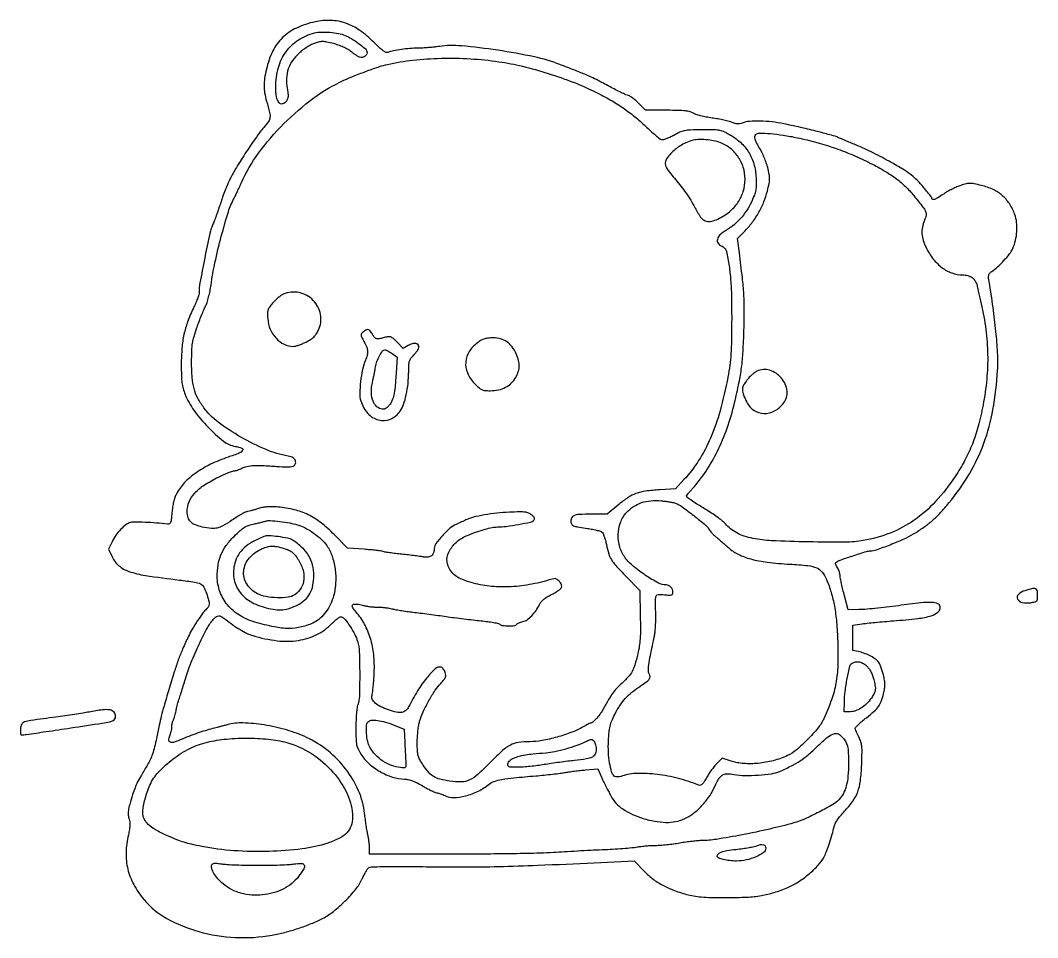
# Model space of a CAD drawing. Extents: x 0 to 597, y 15 to 553.
import ezdxf

# ---------------------------------------------------------------- set-up
doc = ezdxf.new("R2010")
doc.units = 0

msp = doc.modelspace()

# ---------------------------------------------------------------- linework, layer by layer
for points in [[(173.058796, 552.48178, 0.052734), (162.101408, 548.796386, 0.085331), (154.006082, 543.2572, 0.08662), (148.304503, 535.398846, 0.055888), (144.510518, 524.781481, 0.019172), (143.432983, 519.273692, 0.03949), (143.100139, 514.897977, 0.042637), (143.467668, 510.743754, 0.026429), (144.567316, 505.967928, -0.008329), (146.388098, 499.191565, -0.08682), (146.596425, 496.328357, -0.128152), (145.7358, 494.01024, -0.02576), (143.007219, 490.508341, 0.025187), (138.602923, 484.869158, 0.008097), (132.637361, 476.083522, 0.008271), (126.888267, 466.989834, 0.020913), (123.100483, 460.144533, 0.015638), (121.826649, 457.383863, 0.006897), (120.308412, 453.661207, 0.006818), (118.805963, 449.667343, 0.009105), (117.558129, 446, -0.005111), (116.375839, 442.432101, -0.004525), (115.073129, 438.74062, -0.004547), (113.839486, 435.437095, -0.013813), (112.918868, 433.223387, 0.052655), (111.306032, 428.299247, 0.003532), (108.296033, 413.767766, 0.003861), (105.519856, 399.290508, 0.045466), (105, 393.585361, -0.076418), (104.811028, 392.35614, -0.011731), (104.010714, 390.008432, -0.012873), (102.921633, 387.263747, -0.010854), (101.632218, 384.416195, 0.024339), (98.258025, 376.39596, 0.03445), (96.113046, 368.955912, 0.032869), (94.946759, 361.030215, 0.019594), (94.55381, 351.5, 0.006729), (94.630127, 344.8242, 0.025393), (94.946117, 340.655916, 0.036262), (95.61208, 337.352457, 0.027655), (96.796485, 333.857206, 0.061908), (101.969626, 324.514192, 0.034695), (110.333098, 314.558339, 0.033456), (119.37653, 306.369346, 0.12827), (126.272163, 303.340911, -0.04786), (130.064335, 302.355141, -0.484558), (130.505894, 301.015494, -0.15353), (128.468399, 299.360845, -0.013253), (122.100991, 297.030124, 0.031075), (111.762554, 292.822473, 0.042072), (103.077939, 287.701965, 0.047679), (96.314517, 281.863621, 0.070188), (91.740224, 275.5, 0.04031), (90.848225, 273.404978, 0.020976), (90.062763, 270.673472, 0.019749), (89.447305, 267.61476, 0.019422), (89.070999, 264.5, -0.007018), (88.681366, 260.42935, -0.063456), (88.263858, 258.69478, -0.18396), (87.584371, 257.930598, -0.149785), (86.5, 257.730151, 0.009668), (80.055669, 258.345749, 0.008348), (73.268886, 258.748037, 0.006076), (67.190264, 258.932627, 0.066124), (64.76094, 258.654848, 0.100998), (62.102662, 257.37986, 0.039806), (59.058623, 254.666085, 0.037646), (56.162779, 251.14213, 0.040465), (53.90546, 247.304707), (51.821587, 243), (54.031942, 238.434016, 0.101658), (57.968988, 233.292112, 0.096288), (63.686143, 229.997918, 0.045508), (73.476306, 227.604243, 0.006866), (93.5, 224.882275, -0.007023), (102.358282, 223.675266, -0.076314), (105.789966, 222.606945, -0.15068), (107.751092, 220.768052, -0.050625), (109.359303, 217.140346, -0.011717), (110.59076, 213.0537, -0.06656), (110.898801, 210.808108, -0.126443), (110.508146, 209.266292, -0.094875), (109.390693, 207.909283, 0.063703), (107.467138, 205.84796, 0.009023), (104.159261, 201.070081, 0.011036), (100.930106, 195.98127, 0.025606), (98.794372, 191.998031, 0.007726), (95.331124, 184.35641, 0.01446), (92.806361, 178.056272, 0.012279), (90.400339, 170.978284, 0.004086), (87.216941, 160.5, 0.001843), (84.420271, 150.886268, 0.007709), (82.848301, 145.070541, 0.009104), (81.58352, 139.677622, 0.003322), (79.983086, 132, -0.011391), (78.845239, 126.950752, -0.019613), (77.639214, 122.81357, -0.023336), (76.310123, 119.382114, -0.033622), (74.797134, 116.5, 0.004797), (71.153168, 110.435241, 0.016472), (68.956892, 106.400652, 0.022462), (67.407929, 102.938109, 0.016903), (66.009043, 99.007641, 0.008582), (64.291153, 93.271048, 0.033199), (63.526528, 89.637809, 0.05388), (63.437139, 86.962121, 0.072391), (63.96289, 84.597607, -0.060513), (64.373265, 82.938231, -0.042823), (64.442352, 81.018356, -0.031682), (64.168367, 78.603356, -0.012894), (63.504189, 75.36183, 0.050372), (62.162231, 64.871148, 0.06622), (63.17929, 55.282901, 0.065622), (66.680741, 46.228049, 0.048335), (72.729491, 37.322425, 0.093333), (86.035391, 26.308305, 0.058747), (104.770401, 18.65197, 0.054952), (126.264313, 15.165657, 0.056576), (147.785081, 16.502222, 0.019766), (155.307815, 18.141734, 0.016278), (163.18796, 20.464689, 0.016439), (170.797445, 23.260453, 0.021859), (177.5, 26.323703, 0.050897), (183.832279, 30.419207, 0.027059), (190.797827, 36.651643, 0.026996), (196.923092, 43.457626, 0.062454), (200.534525, 49.294445, -0.011965), (201.603291, 51.488654, -0.013756), (202.729779, 53.527837, -0.012907), (203.771666, 55.196995, -0.073692), (204.467441, 55.972979, -0.164119), (206.007909, 56.565842, -0.005232), (212.787066, 56.780028, -0.006989), (222.561007, 56.849838, -0.001845), (238.189621, 56.685326, 0.003979), (260.508722, 56.545644, 0.005438), (280.611638, 56.798437, 0.004356), (303.799035, 57.544441, 0.001559), (336.847713, 58.999249), (360.195425, 60.099967), (366.347713, 53.879987, 0.033264), (371.382561, 49.425048, 0.039691), (376.687775, 45.960445, 0.035367), (382.963415, 43.093872, 0.019336), (391, 40.43862, 0.027843), (395.101692, 39.500865, 0.02236), (399.594632, 38.939142, 0.015236), (405.513968, 38.6477, 0.004624), (414.5, 38.562521, 0.011829), (426.289498, 38.838741, 0.029283), (434.880691, 39.749617, 0.034893), (442.369891, 41.534278, 0.024742), (450.477471, 44.522893, 0.043777), (456.617521, 47.799008, 0.030749), (462.908112, 52.473979, 0.031243), (468.317146, 57.646591, 0.065085), (471.677714, 62.401124, 0.031177), (473.122943, 65.611811, 0.010027), (474.868543, 70.537542, 0.010352), (476.474396, 75.73215, 0.019429), (477.519999, 80, -0.0658), (478.1615, 81.855778, -0.030617), (479.441614, 84.063588, -0.026102), (481.271766, 86.527592, -0.016968), (483.624059, 89.182837, 0.03344), (488.580595, 95.163278, 0.06775), (491.451451, 100.546825, 0.058922), (493.00478, 106.980542, 0.020142), (493.762736, 116.565263, 0.005107), (493.963622, 123.630837, 0.029893), (493.809299, 127.342139, 0.052253), (493.250657, 130.01902, 0.04042), (492.11457, 132.775425, -0.009195), (491.304822, 134.437469, -0.011644), (490.621155, 136.003257, -0.009775), (490.108119, 137.330532, -0.087546), (490, 137.943292, -0.197748), (490.247186, 138.543852, -0.008494), (491.916305, 140.171728, -0.013416), (494.023887, 142.054313, -0.009044), (496.52359, 144.09295, 0.014485), (501.108076, 147.915647, 0.058106), (503.540791, 150.630111, 0.066471), (505.118741, 153.647162, 0.022809), (506.595655, 158.36261, 0.02225), (507.211602, 161.204658, 0.044066), (507.397782, 163.502199, 0.040073), (507.184923, 165.933665, 0.015441), (506.517023, 169.257442, 0.018708), (505.856974, 171.674342, 0.018947), (505.020524, 174.024759, 0.019126), (504.139108, 176.00897, 0.069935), (503.368436, 177.145376, 0.063166), (501.350745, 178.876372, 0.030696), (498.400846, 180.571367, 0.029597), (495.033814, 181.998814, 0.03503), (491.704232, 182.926655), (488.5, 183.581991), (488.5, 191.040995), (488.5, 198.5), (494, 199.224825, -0.007317), (496.951012, 199.569872, -0.001915), (501.695115, 200.035967, -0.001945), (507.102701, 200.525132, -0.00199), (512.472731, 200.968321, 0.009002), (526.713259, 202.344903, 0.044244), (534.616015, 203.969936, 0.101714), (538.672343, 206.154225, 0.259289), (539.830182, 209.168873, 0.264414), (538.39307, 211.029385, 0.092438), (534.964889, 211.766333, 0.035364), (528.467043, 211.484758, 0.005118), (515.303833, 209.840885, -0.004338), (508.402611, 208.968111, -0.004483), (501.56211, 208.225369, -0.004334), (495.62668, 207.686601, -0.019145), (492.12037, 207.533729), (485.74074, 207.5), (483.422191, 216.5, -0.005115), (482.530637, 220.113403, -0.00616), (481.769493, 223.527523, -0.005315), (481.195328, 226.41325, -0.040797), (481.051821, 227.785183, 0.05089), (480.921065, 228.83114, 0.026514), (480.558636, 230.095933, 0.026069), (480.044687, 231.36711, 0.03594), (479.445663, 232.442584, -0.021324), (478.689145, 233.712129, -0.10452), (478.454479, 234.508755, -0.18011), (478.624151, 235.102809, -0.094199), (479.195663, 235.633462, -0.057903), (481.685132, 236.820153, -0.004011), (489.073193, 239.277685, -0.003369), (496.60118, 241.65895, -0.075047), (498.86064, 242, 0.085605), (502.363896, 242.604223, 0.008228), (510.494151, 245.646337, 0.011203), (518.638953, 249.060233, 0.031436), (524.115213, 251.926298, 0.017038), (530.260925, 255.944747, 0.026491), (535.237914, 259.85651, 0.025778), (539.867824, 264.351748, 0.015062), (544.959537, 270.174872, 0.038468), (556.963792, 287.296793, 0.045759), (565.422012, 305.118906, 0.043534), (570.787404, 324.917099, 0.030027), (573.514503, 348, 0.026644), (573.552842, 356.941632, 0.010912), (572.693621, 369.055417, 0.010005), (571.111471, 383.041739, 0.0081), (568.871504, 397.978778, -0.007088), (568.252033, 402.053398, -0.071723), (568.263151, 403.763933, -0.148683), (568.794042, 404.877411, -0.060946), (570.07814, 405.978778, 0.038785), (573.470833, 408.637703, 0.02171), (577.178999, 412.347959, 0.021581), (580.449749, 416.242595, 0.053131), (582.396916, 419.42401, 0.055711), (583.997172, 424.069279, 0.039779), (584.770349, 429.51892, 0.040327), (584.66707, 434.900084, 0.066349), (583.620661, 439.323225, 0.0498), (580.393181, 445.767224, 0.072781), (576.266858, 450.576141, 0.072013), (570.900369, 454.035304, 0.047625), (563.958846, 456.440944, 0.009671), (559.67592, 457.39458, 0.049177), (557.248303, 457.641761, 0.061107), (555.063246, 457.380803, 0.019941), (551.937889, 456.47937, 0.023804), (549.654178, 455.598115, 0.012622), (546.910407, 454.302636, 0.012534), (544.165591, 452.83353, 0.018962), (541.862121, 451.407215, -0.009436), (538.502681, 449.237438, -0.048615), (536.517787, 448.260331, -0.158298), (535.465543, 448.211574, -0.337813), (535, 448.821994, 0.161349), (534.823278, 449.355378, 0.004194), (533.286549, 451.38412, 0.008451), (531.402267, 453.745188, 0.005624), (529.166977, 456.389835, 0.020841), (525.571532, 460.213608, 0.032746), (522.149879, 463.148791, 0.025797), (517.827181, 466.055425, 0.008135), (511.085242, 469.95256, 0.005562), (505.906692, 472.759636, 0.004986), (500.475786, 475.556922, 0.005004), (495.550513, 477.970504, 0.015579), (492.168265, 479.458601, -0.002136), (489.307956, 480.626333, -0.001693), (486.226375, 481.912023, -0.001711), (483.375948, 483.124122, -0.004275), (481.3045, 484.034407, 0.034937), (477.00456, 485.617392, 0.007439), (469.313383, 487.729611, 0.007011), (459.559734, 490.107431, 0.004297), (448, 492.650078, 0.024399), (441.153003, 493.748913, 0.023208), (434.115923, 494.199406, 0.023898), (427.864006, 494.010133, 0.071439), (423.699615, 493.075894, -0.04813), (422.287458, 492.689418, -0.058427), (420.917977, 492.615077, -0.052838), (419.462268, 492.862065, -0.030535), (417.782926, 493.446109, 0.036036), (415.974886, 494.052719, 0.009199), (412.967485, 494.767254, 0.009326), (409.494992, 495.457502, 0.009332), (406, 496.017591, -0.013259), (402.562507, 496.596188, -0.014501), (399.2625, 497.342014, -0.014047), (396.486146, 498.138462, -0.067244), (395, 498.841282, 0.08332), (393.134261, 499.651692, 0.03277), (390.367191, 500.149506, 0.020595), (386.260653, 500.442803, 0.005524), (379.717925, 500.567579), (366.93585, 500.670099), (362.903432, 504.742828, 0.022292), (361.162413, 506.351137, 0.021577), (359.266669, 507.816587, 0.022082), (357.488906, 508.958005, 0.070471), (356.185507, 509.487537, -0.044795), (354.660019, 510.018112, -0.007124), (351.791993, 511.363061, -0.007845), (348.451206, 513.053491, -0.006796), (345, 514.928668, 0.00862), (341.251968, 516.947447, 0.006246), (337.012196, 519.070974, 0.006312), (332.934016, 520.987016, 0.013679), (329.743647, 522.33303, 0.000073), (326.703484, 523.518284, 0.000046), (323.137901, 524.907403, 0.000046), (319.620974, 526.276826, 0.000083), (316.743647, 527.396348, 0.04025), (301.716757, 531.887733, 0.015313), (280.181954, 535.792106, 0.014417), (258.932227, 538.352252, 0.059355), (246, 537.996502, -0.010611), (243.06745, 537.628453, -0.006594), (239.613531, 537.315217, -0.006614), (236.19597, 537.096104, -0.011878), (233.38649, 537.020107, 0.019853), (228.732707, 536.819917, 0.015153), (223.666476, 536.245012, 0.015203), (219.015501, 535.428901, 0.041189), (215.805263, 534.483363, -0.203059), (214.667292, 534.519678, -0.048901), (213.004159, 535.494799, -0.0316), (210.75218, 537.357983, -0.009601), (207.581721, 540.454376, 0.046132), (199.37136, 547.378055, 0.068393), (190.999647, 551.649696, 0.073793), (182.283523, 553.30719, 0.065012)], [(190.786991, 544.438016, -0.038494), (194.392693, 542.601728, -0.020799), (198.535858, 539.830165, -0.016969), (202.219038, 536.94136, -0.127013), (203.496534, 535.148436, -0.194371), (203.471414, 533.716957, -0.127076), (202.453514, 532.389856, -0.11435), (200.819013, 531.628362, -0.141941), (199.152801, 531.751422, -0.045699), (198.293734, 532.163282, -0.01105), (196.957385, 533.002015, -0.011247), (195.461229, 534.036793, -0.010962), (194, 535.14647, 0.044379), (192.195027, 536.336063, 0.018616), (189.581164, 537.620676, 0.018245), (186.666214, 538.795372, 0.02259), (183.872048, 539.664071, 0.011036), (180.026034, 540.581569, 0.045239), (177.647965, 540.8724, 0.059104), (175.582045, 540.692637, 0.028485), (173.011655, 540.003846, 0.042873), (171.04641, 539.162582, 0.018753), (168.595143, 537.734024, 0.018396), (166.090572, 536.013362, 0.023396), (163.920152, 534.238301, 0.054648), (159.888288, 529.726653, 0.070902), (157.337133, 524.808884, 0.071711), (156.279384, 519.419475, 0.057547), (156.65984, 513.514666, -0.013384), (157.104783, 510.620491, -0.044205), (157.176911, 508.694072, -0.06636), (156.909015, 507.250187, -0.073893), (156.27597, 505.983616, -0.16693), (153.978087, 504.311804, -0.315997), (151.900148, 504.986536, -0.125011), (150.434576, 508.492378, -0.037396), (150.011869, 514.3151, -0.067212), (151.561247, 525.59437, -0.088177), (156.04401, 534.95477, -0.093035), (163.250562, 541.841804, -0.084073), (172.717502, 545.950185, -0.054785), (176.665884, 546.47536, -0.026573), (181.762307, 546.320589, -0.026573), (186.849982, 545.621125, -0.051127)], [(280.873804, 529.062544, -0.022506), (294.770849, 526.363626, -0.01686), (309.797566, 522.196102, -0.016863), (324.506147, 517.026538, -0.022543), (337.44167, 511.299772, -0.01356), (346.344455, 506.562831, -0.020393), (353.80942, 501.915111, -0.021799), (360.489004, 496.92892, -0.019268), (367, 491.179423, 0.007061), (370.000698, 488.396415, 0.009363), (372.81292, 485.955015, 0.007085), (375.219902, 484.000462, 0.087276), (376.256748, 483.442411, 0.137737), (377.295576, 483.394705, 0.02823), (379.076103, 483.915013, 0.026523), (381.218781, 484.805268, 0.018218), (383.54937, 486.028247, -0.022546), (387.0971, 487.850946, -0.057043), (389.850033, 488.749666, -0.040045), (393.255652, 489.16564, -0.00682), (399.792621, 489.347776, -0.006387), (406.389641, 489.357294, -0.040567), (409.725443, 489.048122, -0.059757), (412.398762, 488.241975, -0.023396), (415.858802, 486.531854, -0.055674), (422.559211, 481.778136, -0.071187), (427.431319, 475.99822, -0.07127), (430.483035, 469.089522, -0.05597), (431.80368, 461, -0.014365), (431.898239, 456.555997, -0.046147), (431.603985, 453.613839, -0.046196), (430.775272, 450.777196, -0.014418), (429.024924, 446.69872, -0.039633), (426.109261, 441.528206, -0.036999), (422.353211, 436.754389, -0.037392), (417.98019, 432.635816, -0.042816), (413.226662, 429.41774, 0.072047), (410.401163, 427.254676, 0.140831), (409.068323, 424.778256, 0.202343), (409.481442, 422.575211, 0.156973), (411.405695, 421.035855, -0.063991), (412.412566, 420.49734, -0.050783), (413.340363, 419.682914, -0.052233), (414.055745, 418.731115, -0.083158), (414.427171, 417.78537, -0.015189), (415.960829, 409.25636, -0.017786), (416.879405, 401.08695, -0.014054), (417.345143, 391.450816, -0.005349), (417.472782, 378, -0.003566), (417.368998, 365.558093, -0.012414), (417.045209, 357.527864, -0.017174), (416.392929, 350.992022, -0.01351), (415.253197, 343.966823, -0.020256), (410.672767, 324.258567, -0.033984), (405.057132, 308.220649, -0.039622), (398.106751, 294.998031, -0.047233), (389.5, 283.852103), (384.5, 278.505878), (375.5, 277.887217, 0.0165), (366.924964, 277.012735, 0.052247), (361.325738, 275.648302, 0.061168), (356.618468, 273.283133, 0.02921), (351.203162, 269.198844), (344.5, 263.5), (334.804233, 263.5, 0.011798), (328.078083, 263.341272, 0.082855), (324.884813, 262.65223, 0.204713), (323.453386, 261.231352, 0.132437), (323.165335, 258.880225, 0.121523), (323.699252, 257.556143, 0.140309), (324.7655, 256.716863, 0.055499), (326.884083, 256.114158, 0.006377), (331.788711, 255.355208, -0.009968), (335.059945, 254.824927, -0.012942), (338.032411, 254.202162, -0.01064), (340.470777, 253.569966, -0.104822), (341.404396, 253.079344, -0.116775), (341.994131, 252.296421, -0.01786), (342.718507, 250.468843, -0.019148), (343.426028, 248.208528, -0.015557), (344.014555, 245.739027, 0.020257), (345.37195, 240.271633, 0.066698), (346.874152, 236.881036, 0.048303), (349.450015, 233.469972, 0.007109), (355.401417, 227.177339), (363.5, 218.854678), (363.842928, 203.866981, -0.005757), (363.932178, 196.012673, -0.015855), (363.7558, 190.478174, -0.021272), (363.279672, 186.007573, -0.022683), (362.431333, 181.689642, -0.011764), (360.631171, 175.000334, -0.051732), (359.080118, 171.224635, -0.062577), (356.929693, 168.200607, -0.022418), (353.17307, 164.463223, 0.019671), (349.952484, 161.294129, 0.032514), (347.527228, 158.35031, 0.026385), (345.186935, 154.709953, 0.008655), (342.123262, 149.119001, -0.040242), (340.586648, 146.691944, -0.021072), (338.31755, 143.925758, -0.014416), (335.983944, 141.460471, -0.198549), (334.870069, 141, 0.106982), (334.400523, 140.898371, 0.008129), (333.220343, 140.339063, 0.010895), (331.825484, 139.611801, 0.008075), (330.315244, 138.75, -0.042738), (323.681817, 135.551596, -0.022897), (315.038147, 132.705688, -0.022903), (306.206541, 130.67055, -0.04441), (299, 130.00623, 0.034065), (292.336522, 129.530556, 0.08318), (287.658695, 128.056094, 0.066247), (283.110247, 124.920084, 0.015899), (276.5, 118.539549, -0.014291), (268.706279, 110.968108, -0.0737), (263.738842, 107.604454, -0.105665), (258.883462, 106.428936, -0.045336), (252.192735, 106.855192, -0.021837), (246.269297, 108.042981, -0.074709), (242.646944, 109.534958, -0.081069), (239.78136, 111.9566, -0.028684), (236.519763, 116.246755, -0.019173), (234.480326, 119.54102, -0.064319), (233.523087, 121.886192, -0.054232), (233.111035, 124.599476, -0.010927), (233.010824, 129.486652, -0.014822), (233.116166, 132.88458, -0.012521), (233.423917, 136.467954, -0.012706), (233.86973, 139.722785, -0.034033), (234.401898, 142, -0.033329), (236.557642, 147.654285, -0.018946), (239.86647, 154.188097, -0.018788), (243.529357, 160.240561, -0.047648), (246.745947, 164.242541, 0.014679), (248.77107, 166.447583, 0.08069), (249.615894, 167.817813, 0.125442), (249.797551, 169.089439, 0.057685), (249.425, 170.732826, 0.045091), (248.934444, 171.807295, 0.046357), (248.263039, 172.765761, 0.050788), (247.521531, 173.478473, 0.119021), (246.826361, 173.794923, 0.241598), (243.569167, 172.844685, 0.032937), (238.596247, 167.474174, 0.03187), (233.161141, 159.819145, 0.021716), (227.945155, 150.5, -0.098791), (226.224594, 148.300315, -0.139486), (223.978611, 147.262403, -0.09322), (220.828179, 147.357571, -0.027897), (216.180531, 148.653255, -0.033101), (211.602807, 150.555508, -0.066917), (208.372568, 152.735445, -0.098783), (206.639971, 155.030797, -0.188995), (206.467119, 157.29857, 0.043141), (206.760516, 158.666501, 0.005364), (207.107848, 161.691368, 0.006293), (207.437257, 165.300848, 0.005173), (207.70048, 169.161405, 0.034847), (207.57241, 179.892142, 0.046457), (205.881448, 189.486871, 0.050532), (202.620825, 197.936746, 0.055875), (197.815917, 205.256454, -0.008483), (195.718565, 207.873789, -0.063603), (194.914509, 209.241225, -0.204615), (194.913798, 210.06726, -0.203124), (195.510102, 210.64225, -0.089225), (196.39224, 210.810466, -0.025864), (197.781971, 210.753083, -0.025117), (199.369408, 210.524184, -0.024422), (200.94109, 210.135796, 0.026671), (202.741915, 209.699363, 0.013405), (205.053117, 209.332002, 0.013272), (207.469317, 209.079129, 0.019151), (209.61602, 208.994423, -0.016059), (211.741884, 208.923696, -0.01176), (214.093456, 208.714111, -0.011906), (216.313239, 208.409846, -0.025649), (218, 208.048, 0.02101), (219.918063, 207.617893, 0.005118), (223.115625, 207.074468, 0.005237), (226.797657, 206.526899, 0.005196), (230.5, 206.055039, -0.002285), (234.698651, 205.544751, -0.001183), (239.940625, 204.870733, -0.001176), (245.324569, 204.152623, -0.001787), (250, 203.500796, 0.003084), (254.742804, 202.85212, 0.00189), (260.341784, 202.143016, 0.001895), (265.889911, 201.482982, 0.003375), (270.461393, 200.98794, -0.008208), (274.349532, 200.528839, -0.011663), (277.787031, 199.983711, -0.007819), (280.617136, 199.421105, -0.144372), (281.411393, 198.988607, 0.171261), (282.998244, 198.229559, 0.025107), (286.61383, 198.024221, 0.022963), (290.221825, 198.166416, 0.237287), (291.452451, 198.923063, -0.122302), (291.860031, 199.321318, -0.027837), (292.725296, 199.766048, -0.027205), (293.808879, 200.179752, -0.023532), (294.984435, 200.496581, 0.10025), (297.459254, 201.590025, 0.046478), (300.139127, 203.887674, 0.042259), (302.674947, 206.993645, 0.03883), (304.733872, 210.568113, -0.062582), (305.72803, 212.119234, -0.044782), (307.18541, 213.579297, -0.037622), (309.140706, 214.979939, -0.022609), (311.645612, 216.352232, 0.017031), (313.76447, 217.482496, 0.021219), (315.647156, 218.680023, 0.020048), (317.115901, 219.794359, 0.12953), (317.654806, 220.542822, 0.198132), (317.614456, 222.170175, 0.079891), (316.381831, 224.070443, 0.080439), (314.625417, 225.477441, 0.206112), (313.039322, 225.649931, -0.027211), (300.291875, 222.479065, -0.033453), (288.125581, 220.981096, -0.035887), (276.657861, 221.165918, -0.042698), (266, 223.030565, -0.020658), (260.458973, 224.743735, -0.053002), (256.680273, 226.555427, -0.067362), (253.918375, 228.823322, -0.054809), (251.632324, 231.898407, -0.151113), (250.452123, 236.943305, -0.111509), (252.114585, 242.468926, -0.093564), (256.373159, 247.515309, -0.075247), (262.5, 251.130416, -0.010873), (268.000183, 253.20768, -0.016663), (272.85774, 254.742516, -0.019219), (276.946174, 255.718298, -0.047925), (280, 256.024939, 0.031989), (285.217855, 256.38164, 0.012391), (292.37751, 257.514976, 0.007018), (299.455474, 258.918884, 0.147146), (301.323185, 259.944168, 0.110521), (301.75024, 260.630789, 0.179914), (301.736842, 261.309003, 0.103575), (301.226495, 262.084255, 0.024315), (300.06631, 263.130018, 0.072246), (298.304555, 264.187775, 0.069405), (296.290398, 264.719025, 0.034698), (293.210335, 264.872937, 0.005304), (287.06631, 264.688276, 0.016938), (279.682716, 264.136984, 0.016868), (272.343087, 263.086713, 0.017558), (265.907597, 261.708473, 0.047816), (261.522428, 260.149147, -0.002799), (260.495872, 259.676345, -0.000972), (259.01086, 259.005922, -0.000966), (257.372515, 258.273907, -0.001125), (255.812414, 257.58466, 0.077764), (252.170795, 255.255746, 0.027492), (247.752714, 250.892411, 0.023856), (243.925603, 246.245536, 0.161702), (243, 243.458305, -0.082908), (242.581467, 240.951585, -0.136897), (241.372177, 239.195224, -0.137719), (239.434302, 238.325175, -0.084355), (236.912937, 238.375688, 0.012577), (235.010843, 238.688877, 0.00273), (231.711925, 239.128823, 0.002845), (227.887361, 239.595535, 0.002719), (224, 240.026065, -0.004211), (220.252004, 240.452481, -0.005585), (216.85, 240.907211, -0.004055), (214.012719, 241.342291, -0.054498), (213, 241.62165, 0.061151), (211.981682, 241.888074, 0.00441), (209.086139, 242.251692, 0.006131), (205.613908, 242.613557, 0.004596), (201.7826, 242.929925), (192.0652, 243.642477), (184.2826, 251.571402, 0.033263), (176.545276, 258.470759, 0.051743), (168.971475, 263.201384, 0.053791), (160.811773, 266.156281, 0.039706), (151.322593, 267.693427, 0.015371), (147.672376, 267.877867, 0.026521), (144.633529, 267.776688, 0.029794), (141.885465, 267.372924, 0.027672), (139.134695, 266.638848, -0.006057), (137.134291, 266.011268, -0.007638), (135.267877, 265.481412, -0.006229), (133.69524, 265.08173, -0.059174), (133.007066, 265, 0.125551), (132.282616, 264.815176, 0.005499), (129.990428, 263.53125, 0.009033), (127.293021, 261.915626, 0.006297), (124.306407, 260, -0.014928), (118.960071, 256.699669, -0.074744), (115.692457, 255.417287, -0.082583), (112.344025, 255.216208, -0.020461), (106.88649, 256.017205, -0.048358), (102.803263, 257.205901, -0.104742), (100.097438, 259.012323, -0.118941), (98.562714, 261.592178, -0.073557), (98.022236, 265.096362, -0.104271), (99.166551, 270.695199, -0.081867), (102.532243, 275.914292, -0.064093), (108.234718, 280.782592, -0.03388), (116.362171, 285.338405, -0.007016), (119.427001, 286.740808, -0.009321), (122.254289, 287.924406, -0.007022), (124.639208, 288.832407, -0.087658), (125.587817, 289, 0.064481), (126.366568, 289.100848, 0.018384), (127.535641, 289.455234, 0.018186), (128.837909, 289.956537, 0.018357), (130.096172, 290.549733, -0.067846), (133.089733, 291.614612, -0.038945), (136.895732, 292.106118, -0.024983), (142.244495, 292.109455, -0.0072), (150.5, 291.582614, 0.012687), (156.867605, 291.246357, 0.07868), (160.103015, 291.668192, 0.223804), (161.45601, 292.87181, 0.179579), (161.55065, 294.840415, 0.095646), (161.024946, 295.807203, 0.079479), (160.146097, 296.583343, 0.063097), (158.88008, 297.17745, 0.033291), (157.193638, 297.601215, -0.054875), (144.259999, 301.45041, -0.030588), (129.515826, 308.756495, -0.030553), (116.166425, 317.546597, -0.072828), (107.818479, 325.951326, -0.037988), (104.228641, 331.66869, -0.055006), (102.047217, 337.213338, -0.047215), (100.928751, 343.706996, -0.020313), (100.615714, 352.5, -0.007597), (100.75803, 359.5344, -0.02852), (101.165502, 363.929448, -0.03387), (102.033339, 367.86224, -0.01411), (103.708238, 373.03536, -0.005689), (105.020005, 376.598908, -0.005169), (106.453971, 380.247991, -0.005178), (107.8042, 383.48553, -0.016568), (108.797554, 385.603173, 0.04122), (109.666818, 387.721795, 0.01396), (110.585462, 390.928048, 0.013776), (111.407576, 394.543741, 0.015398), (111.995209, 398.067813, -0.019976), (114.297881, 411.138556, -0.011582), (118.050279, 426.640574, -0.010505), (122.211985, 441.023187, -0.048457), (125.579948, 449, 0.011876), (126.28506, 450.379215, 0.002839), (127.388903, 452.704767, 0.002916), (128.62611, 455.390667, 0.002882), (129.836819, 458.101334, -0.055589), (139.86778, 475.404971, -0.037361), (154.79621, 492.734103, -0.03716), (172.274807, 507.779103, -0.052176), (190, 518.216285, -0.012769), (196.071724, 520.800379, -0.00691), (203.662778, 523.683859, -0.006431), (210.945351, 526.229982, -0.025641), (215.5, 527.501321, -0.028056), (230.422899, 529.983633, -0.021218), (246.998222, 531.084299, -0.020643), (264.164218, 530.785521, -0.022037)], [(456.008351, 484.457865, -0.015514), (467.421364, 481.675707, -0.016573), (478.388236, 478.243851, -0.016877), (488.912697, 474.159758, -0.017544), (499, 469.423144, -0.013893), (507.654088, 464.674359, -0.028197), (514.120427, 460.381832, -0.032854), (519.396764, 455.864104, -0.028359), (524.31854, 450.477251, -0.004196), (529.728265, 443.721717, -0.064382), (531.255918, 441.163012, -0.149509), (531.496593, 439.039121, -0.049197), (530.611018, 435.985857, 0.046196), (529.390959, 431.871612, 0.062935), (529.119601, 428.015439, 0.061582), (529.816904, 424.149662, 0.041913), (531.49814, 420.003671, 0.048601), (535.791303, 413.248633, 0.065984), (540.944028, 408.194458, 0.074078), (546.709757, 405.073906, 0.087269), (552.815724, 404, -0.066011), (555.964123, 403.582523, -0.090774), (558.535679, 402.357043, -0.097327), (560.381861, 400.37922, -0.087472), (561.429236, 397.775436, 0.003221), (561.723957, 396.42185, 0.000468), (562.34408, 393.671534, 0.00053), (563.083764, 390.421179, 0.000454), (563.869403, 387, -0.024276), (566.584867, 371.914022, -0.027794), (567.667665, 357.303799, -0.027827), (567.122839, 342.678955, -0.024445), (564.963637, 327.549333, -0.017692), (562.101665, 315.103092, -0.027701), (558.680164, 304.666214, -0.029516), (554.309025, 295.165041, -0.02429), (548.581421, 285.58337, -0.039312), (537.096599, 270.965111, -0.054481), (524.548048, 260.016117, -0.057687), (510.533059, 252.480664, -0.052221), (494.690755, 248.032406, -0.041344), (484.158504, 247.11646, -0.005917), (462.491231, 247.283898, -0.00608), (440.843107, 247.970857, -0.038627), (429.924764, 249.299541, -0.031448), (424.841799, 250.658188, -0.041489), (420.439394, 252.5559, -0.045386), (416.742547, 254.981318, -0.05364), (413.766749, 257.916483, 0.05166), (412.368131, 259.306944, 0.011221), (409.668983, 261.387973, 0.011585), (406.420357, 263.66427, 0.01086), (403, 265.838821, -0.003294), (397.119914, 269.453428, -0.013396), (393.6179, 271.770684, -0.014557), (391.399617, 273.423853, -0.2292), (391, 274.249824, -0.16539), (391.114636, 274.586908, -0.005086), (392.034192, 275.757668, -0.009491), (393.171554, 277.121914, -0.006367), (394.520654, 278.639582, 0.038457), (402.426308, 288.773036, 0.03246), (409.194601, 300.573617, 0.030353), (414.778067, 313.959841, 0.024856), (419.134612, 328.842182, 0.008167), (421.758566, 340.645975, 0.018289), (423.274669, 349.704396, 0.017887), (424.143525, 358.97117, 0.007487), (424.679375, 371.5, 0.006577), (424.855869, 383.574572, 0.015158), (424.593942, 392.650179, 0.013372), (423.758744, 402.348229, 0.004123), (421.989283, 416.913223), (420.896721, 425.326446), (425.388662, 429.913223, 0.032899), (429.791638, 435.044292, 0.03282), (433.487408, 440.712553, 0.033022), (436.389607, 446.780078, 0.034289), (438.425711, 453.102007, 0.010153), (439.461607, 457.675887, 0.047413), (439.75162, 460.359199, 0.05225), (439.51588, 462.928428, 0.014018), (438.604208, 466.93123, 0.020673), (437.75403, 469.746169, 0.013827), (436.561192, 472.893213, 0.013936), (435.233373, 475.884031, 0.026482), (433.974263, 478.196253, -0.014903), (432.12101, 481.4196, -0.053966), (431.235564, 483.609958, -0.097633), (431.107561, 485.173469, -0.169711), (431.666667, 486.333333, -0.204385), (433.70535, 487.152772, -0.013966), (440.067138, 486.841019, -0.018611), (447.714909, 485.9645, -0.014189)], [(393.5, 482.597521, 0.024172), (389.71201, 480.99413, 0.03295), (386.484781, 479.169297, 0.034813), (383.666166, 477.026125, 0.032653), (381.10706, 474.469153, 0.062465), (378.831775, 471.112971, 0.193782), (378.595412, 468.439449, 0.092689), (380.309729, 465.142434, 0.008654), (386.104985, 458, -0.015652), (389.138361, 454.152665, -0.015156), (391.959215, 450.082397, -0.013192), (394.850021, 445.360459, -0.007472), (398.112468, 439.500797, 0.080154), (400.159588, 436.824886, 0.130131), (402.658213, 435.463196, 0.116682), (405.707259, 435.43924, 0.057011), (409.396388, 436.737399, 0.058117), (416.126608, 441.035665, 0.071544), (421.164495, 446.514516, 0.075412), (424.267268, 452.935967, 0.075032), (425.333333, 460, 0.076929), (424.233467, 467.106315, 0.076646), (421.036414, 473.557511, 0.07786), (416.099152, 478.664504, 0.083408), (409.945994, 481.871486, 0.039237), (405.823177, 482.861178, 0.028268), (401.113539, 483.336761, 0.028617), (396.676921, 483.278639, 0.070557)], [(154.422318, 392.581587, 0.048759), (153.013621, 391.7971, 0.020965), (151.295893, 390.498093, 0.020507), (149.568499, 388.950937, 0.02548), (148.101018, 387.370728, 0.022104), (146.294159, 385.010024, 0.076354), (145.447315, 383.286353, 0.074751), (145.1476, 381.368598, 0.020617), (145.255981, 378.310191, 0.080744), (146.771283, 372.058263, 0.086507), (150.169954, 366.773442, 0.093238), (154.905911, 363.241689, 0.114199), (160.271537, 362, 0.065842), (161.501457, 362.162666, 0.016757), (163.429832, 362.751794, 0.016787), (165.605537, 363.579645, 0.016289), (167.743156, 364.559299, 0.024646), (170.40121, 366.051642, 0.051495), (172.268436, 367.512101, 0.055364), (173.713731, 369.250767, 0.033027), (175.044623, 371.592178, 0.158981), (176.285803, 380.694869, 0.15031), (171.971559, 389.018486, 0.148592), (163.677887, 393.540668, 0.154933)], [(201.44113, 370.561106, 0.048078), (200.341033, 369.568717, 0.20138), (200.047419, 368.747311, 0.099561), (200.337805, 367.622351, 0.007611), (201.752778, 364.811106, -0.0222), (203.32154, 361.453916, -0.079279), (203.870674, 359.155446, -0.087523), (203.650456, 356.922658, -0.030726), (202.589263, 353.867878, 0.047152), (200.900828, 348.439337, 0.023526), (199.75135, 341.328547, 0.022606), (199.28139, 334.43003, 0.07864), (199.877072, 330.015962, 0.108257), (203.933341, 322.709021, 0.150242), (210.277545, 318.818487, 0.166255), (217.226828, 319.359193, 0.137067), (223.039849, 324.055963, 0.074557), (224.957776, 327.832251, 0.027915), (226.519341, 333.579922, 0.026244), (227.582251, 340.294686, 0.024766), (227.963245, 347.215522, -0.012333), (228.082424, 351.168818, -0.061612), (228.474105, 353.34761, -0.084023), (229.329253, 355.036981, -0.034462), (231, 357, 0.022319), (232.148392, 358.284774, 0.025871), (233.11875, 359.607167, 0.026219), (233.812694, 360.794559, 0.119683), (234, 361.565863, 0.188777), (233.459704, 362.945911, 0.170041), (232.098378, 363.667858, 0.111052), (230.061845, 363.524158, 0.060554), (227.755233, 362.514484), (224.733398, 360.729442), (221.220164, 364.453286, 0.018823), (219.353773, 366.288038, 0.062181), (217.947895, 367.281145, 0.094086), (216.688478, 367.675125, 0.0904), (215.353465, 367.588565, -0.00046), (214.289241, 367.32346, -0.00028), (213.030393, 367.01185, -0.00028), (211.781351, 366.704152, -0.000495), (210.75, 366.451776, -0.074517), (209.558857, 366.343995, -0.127014), (208.613152, 366.648177, -0.095041), (207.753776, 367.454213, -0.029582), (206.79651, 368.951776, 0.026829), (205.457285, 371.072504, 0.167021), (204.428433, 371.811538, 0.195921), (203.257985, 371.699989, 0.039002)], [(268.2994, 364.101925, 0.094541), (263.45859, 358.961222, 0.122652), (261.412686, 352.844008, 0.121018), (262.463954, 346.419384, 0.090491), (266.431695, 340.409945, 0.015892), (269.067524, 337.828491, 0.076658), (270.805654, 336.664268, 0.086342), (272.715533, 336.146157, 0.023166), (275.868421, 336, 0.051831), (280.679571, 336.500076, 0.068737), (284.81783, 337.984434, 0.073437), (288.192346, 340.435893, 0.071091), (290.757851, 343.782943, 0.046957), (292.301831, 347.257231, 0.074639), (292.868371, 350.455106, 0.072201), (292.477948, 353.753734, 0.041125), (291.120336, 357.54137, 0.05327), (288.645735, 361.737749, 0.08068), (285.610746, 364.683827, 0.085383), (281.93612, 366.410043, 0.067306), (277.573313, 367, 0.024233), (274.718367, 366.861551, 0.051538), (272.553469, 366.422936, 0.053336), (270.570612, 365.562411, 0.027729)], [(218.23544, 357.832352), (221.279622, 355.664703), (220.650622, 346.582352, -0.006428), (219.965853, 338.250226, -0.028986), (219.22272, 333.42505, -0.04983), (218.173832, 330.154502, -0.065899), (216.563065, 327.476631, -0.030018), (215.307837, 326.082887, -0.092316), (214.259782, 325.375812, -0.110442), (213.139809, 325.161104, -0.053882), (211.691247, 325.362644, -0.156802), (208.634869, 327.265986, -0.108154), (206.711227, 330.896184, -0.079801), (206.131177, 336.028309, -0.045302), (206.988598, 342.235649, 0.005432), (207.404716, 344.123589, 0.003719), (207.837874, 346.275472, 0.003748), (208.224317, 348.35537, 0.007577), (208.491507, 350, -0.054979), (209.30889, 353.126059, -0.036038), (210.88825, 356.501486, -0.032136), (212.701137, 359.30551, -0.237472), (214.080931, 360, -0.102786), (214.690603, 359.87333, -0.017801), (215.759328, 359.363253, -0.018699), (216.988539, 358.662233, -0.015773)], [(432.241699, 347.38852, 0.045541), (430.785938, 346.478092, 0.021796), (429.088405, 345.067071, 0.021402), (427.431658, 343.428535, 0.028515), (426.082567, 341.797636, 0.048041), (424.315434, 338.836792, 0.117274), (423.792795, 336.367772, 0.091334), (424.384836, 333.549265, 0.022014), (426.39606, 329.200998, 0.125944), (430.605468, 324.476618, 0.142145), (436.378435, 322.627318, 0.132011), (442.576179, 324.110508, 0.102073), (447.905474, 328.606959, 0.197208), (449.941677, 335.766244, 0.146742), (446.679853, 343.40174, 0.145433), (439.726047, 348.025786, 0.193836)], [(384.582223, 269.968739, -0.066094), (388.23219, 267.99689, -0.008866), (395.225276, 262.735184, -0.007311), (402.120119, 257.189188, -0.097149), (404.172894, 254.676944, 0.04084), (404.794602, 253.713437, 0.019237), (405.741684, 252.573232, 0.018917), (406.831084, 251.448488, 0.025275), (407.905962, 250.518999, -0.00927), (409.233988, 249.442902, -0.002797), (411.212028, 247.759425, -0.002801), (413.409721, 245.846167, -0.003042), (415.525964, 243.959894, 0.068844), (421.315906, 240.027462, 0.048806), (428.671057, 237.245406, 0.036398), (438.387438, 235.363506, 0.0154), (451.625225, 234.198879, -0.011159), (462.225075, 233.356852, -0.073932), (467.356577, 232.051017, -0.129642), (470.530611, 229.614843, -0.063349), (473.136482, 225.185565, -0.030459), (475.827063, 217.68371, -0.026099), (477.750803, 209.514714, -0.022593), (479.016827, 200.117292, -0.013488), (479.713175, 188.856726, -0.01658), (479.735951, 174.876305, -0.036886), (478.618084, 164.29618, -0.040334), (476.040086, 154.59078, -0.02391), (471.506231, 143.5, -0.062435), (468.086303, 138.05221, -0.02305), (462.018575, 131.290881, -0.022835), (455.401837, 125.155673, -0.068518), (450.208389, 121.862119, -0.042691), (441.913382, 118.899676, -0.040355), (433.07774, 117.319026, -0.042069), (424.525264, 117.214089, -0.060215), (417.087369, 118.660778), (411.945069, 120.321555), (408.950481, 117.452558, 0.030793), (407.588858, 115.976958, 0.013087), (405.944138, 113.846827, 0.012891), (404.302344, 111.475405, 0.016494), (402.921287, 109.206534, -0.012958), (401.323865, 106.539935, -0.056096), (400.16854, 105.104536, -0.113649), (399.17818, 104.490939, -0.180804), (398.193341, 104.519888, 0.034442), (386.282705, 108.444121, 0.03217), (373.671755, 110.805381, 0.033917), (362.058759, 111.421077, 0.07613), (353.376413, 109.959213, -0.022424), (351.69919, 109.487915, -0.054057), (350.421242, 109.332412, -0.075262), (349.424614, 109.469974, -0.101679), (348.62404, 109.897056, -0.150133), (347.03264, 112.325883, -0.029253), (345.858733, 117.490495, -0.028981), (345.175554, 123.84702, -0.024387), (345.173146, 130.620022, -0.012256), (345.538759, 135.625021, -0.034901), (346.120057, 139.069136, -0.03903), (347.133815, 142.180257, -0.018712), (348.88767, 146, -0.026173), (351.888452, 151.238603, -0.039146), (355.082497, 155.433359, -0.039585), (358.863146, 159.045684, -0.027581), (363.639698, 162.516335, 0.010732), (367.55169, 165.162184, 0.079674), (369.151999, 166.730016, 0.178326), (369.566057, 168.150166, 0.105931), (369.072471, 169.864586, -0.127982), (368.612408, 171.770834, -0.030113), (368.869985, 175.067562, -0.015045), (369.810742, 180.60555, -0.002098), (372.150768, 192, 0.025371), (372.503753, 194.244148, 0.009822), (372.773065, 197.38125, 0.009695), (372.932448, 200.798742, 0.011829), (372.943836, 204, -0.002752), (372.805017, 213.509707, -0.100011), (373.216511, 215.64628, -0.299242), (374.451761, 216.490724, -0.034017), (378, 216.313594, 0.009176), (380.92753, 216.021235, 0.086303), (382.181774, 216.135681, 0.224505), (382.781413, 216.645752, 0.106462), (383, 217.660709, 0.092888), (382.690652, 219.311505, 0.095431), (381.805653, 220.720676, 0.098654), (380.489311, 221.66653, 0.107004), (378.948939, 222, -0.125116), (374.469343, 223.138764, -0.022199), (366.994722, 227.642332, -0.025016), (359.691612, 233.042188, -0.059608), (355.025398, 237.902538, -0.089863), (351.846049, 244.21298, -0.078968), (350.889804, 251.535881, -0.080251), (352.249545, 258.686295, -0.098081), (355.763999, 264.501548, -0.060838), (359.843839, 268.009152, -0.066518), (364.531441, 270.306889, -0.06126), (369.9839, 271.41526, -0.041262), (376.343258, 271.38792, -0.010593), (378.756066, 271.126412, -0.010358), (381.173798, 270.761348, -0.010298), (383.281393, 270.353448, -0.037906)], [(162.749955, 257.341686, -0.054609), (167.200535, 255.540711, -0.031215), (172.130002, 252.477323, -0.031159), (176.663044, 248.806028, -0.052291), (179.903156, 245.136006, -0.072861), (182.9816, 239.125035, -0.047924), (184.772224, 231.548178, -0.04616), (185.13097, 223.407643, -0.052561), (183.940336, 215.698769, -0.047355), (182.12978, 210.783091, -0.044555), (179.396424, 206.187757, -0.047165), (176.112342, 202.442672, -0.079107), (172.662838, 200.089102, -0.04887), (165.070765, 197.376175, -0.062314), (157.697809, 196.479167, -0.0501), (149.15867, 197.366279, -0.01998), (137.724523, 200.207914, -0.067476), (128.662408, 204.236224, -0.081919), (121.661263, 210.333611, -0.086193), (117.238436, 218.078848, -0.084915), (115.655829, 226.902754, -0.041029), (116.168846, 233.825686, -0.05991), (117.831438, 239.703473, -0.058939), (120.865298, 245.088326, -0.038189), (125.515514, 250.529699, -0.012737), (129.049348, 253.900712, -0.046475), (131.525691, 255.757835, -0.056878), (134.035997, 256.930295, -0.026222), (137.515514, 257.89659, 0.001794), (139.880526, 258.430524, 0.002356), (142.035807, 258.935944, 0.00172), (143.838343, 259.374175, 0.022376), (144.5, 259.569229, -0.104576), (146.688103, 259.839792, -0.009023), (152.316999, 259.255614, -0.012952), (158.168823, 258.386992, -0.025541)], [(143, 250.388749, 0.034616), (136.37996, 247.33238, 0.059935), (131.459401, 243.808713, 0.070142), (128.044245, 239.667091, 0.07174), (125.939004, 234.773477, 0.101177), (125.404618, 226.076121, 0.118719), (128.436266, 218.411052, 0.107318), (134.942857, 212.421884, 0.071239), (144.369292, 208.569568, 0.029428), (149.730367, 207.555838, 0.056194), (154.107885, 207.486772, 0.058325), (158.282676, 208.389754, 0.034232), (163, 210.372919, 0.071818), (167.089556, 213.229943, 0.080007), (170.030109, 217.034994, 0.074569), (171.766842, 221.801705, 0.052534), (172.312014, 227.489131, 0.059538), (171.495814, 233.813695, 0.073373), (169.21639, 239.300213, 0.070233), (165.353827, 244.072019, 0.049018), (159.842086, 248.280574, 0.088783), (156.884776, 249.451711, 0.018862), (151.397315, 250.34992, 0.018032), (145.876608, 250.839585, 0.104308)], [(154.733131, 243.486611, -0.026993), (157.503828, 242.498259, -0.061307), (159.431238, 241.397054, -0.060475), (161.04978, 239.851472, -0.025662), (162.835521, 237.434602, -0.067097), (165.799383, 231.315039, -0.099325), (166.505234, 225.413345, -0.113846), (164.883557, 220.274476, -0.110941), (161.163847, 216.308561, -0.117864), (157.181152, 214.801286, -0.038334), (150.855133, 214.481425, -0.038756), (144.260793, 215.166948, -0.07329), (139.210771, 216.881914, -0.135191), (132.955579, 222.621617, -0.167712), (131.185993, 230.273647, -0.154415), (134.498897, 237.865208, -0.112086), (142, 243.330507, -0.032663), (145.157537, 244.451425, -0.065985), (147.765028, 244.829623, -0.056593), (150.630294, 244.539802, -0.018702)], [(589.5, 218.645054, 0.111929), (585.70887, 216.501133, 0.334456), (585.186334, 213.74959, 0.236827), (587.932018, 211.671562, 0.085543), (592.966384, 211.610615, 0.018958), (595.458358, 212.106627, 0.153054), (596.447935, 212.697309, 0.161774), (596.895265, 213.731795, 0.021846), (597, 216.127808, 0.050465), (596.734757, 218.749125, 0.267438), (595.815365, 219.788265, 0.141966), (593.977676, 219.865071, 0.012867)], [(120.673275, 201.685233, 0.01855), (124.774556, 198.57353, 0.018686), (129.085456, 195.782371, 0.019783), (133.162082, 193.567658, 0.042106), (136.5, 192.257854, 0.042746), (150.852238, 189.283646, 0.067673), (163.392503, 189.487343, 0.078342), (174.060912, 192.87825, 0.084079), (182.878872, 199.332923, -0.019188), (184.682419, 201.051463, -0.029098), (186.387177, 202.387462, -0.029616), (187.83156, 203.267703, -0.216938), (188.61964, 203.315716, -0.137295), (190.63771, 201.815398, -0.020076), (193.62579, 197.616355, -0.02383), (196.377157, 192.927815, -0.049502), (197.964696, 189, -0.062131), (198.962074, 182.861735, -0.008439), (199.224254, 169.818131, -0.007209), (199.076937, 156.662608, -0.085764), (198.084866, 151.6849, 0.062268), (197.662069, 149.982718, 0.009804), (197.318679, 146.54212, 0.010758), (197.079541, 142.448665, 0.00921), (197, 138.130681, 0.00603), (197.080054, 131.492976, 0.041706), (197.42899, 128.259107, 0.065893), (198.260553, 125.770187, 0.02779), (199.983806, 122.686588, 0.0698), (204.686042, 117.15515, 0.051836), (211.205601, 112.468264, 0.052113), (218.503274, 109.247897, 0.073169), (225.51587, 108.077504, -0.051747), (227.731122, 107.804321, -0.033274), (230.211954, 107.056912, -0.027284), (233.052553, 105.809775, -0.015148), (236.376761, 104, 0.008468), (239.103408, 102.467986, 0.011281), (241.633696, 101.175, 0.008683), (243.775065, 100.186476, 0.104154), (244.660551, 100, -0.067698), (245.415565, 99.897304, -0.017415), (246.59199, 99.526676, -0.017404), (247.916767, 99.005462, -0.016904), (249.215263, 98.388683, 0.128636), (254.344028, 97.234345, 0.054995), (261.352232, 98.25316, 0.05097), (268.768471, 101.011621, 0.055824), (275.231365, 105.149363, -0.090424), (278.147225, 106.744775, -0.036167), (282.576137, 107.866196, -0.019649), (289.641296, 108.835874, -0.00379), (302.5, 109.990086, 0.003914), (307.460938, 110.436627, 0.003845), (312.44375, 110.963211, 0.003784), (316.805189, 111.491537, 0.014593), (319.5, 111.918962, -0.010213), (321.923259, 112.325104, -0.004466), (325.151508, 112.769176, -0.004418), (328.588642, 113.179898, -0.005889), (331.717901, 113.48856), (338.935802, 114.114778), (341.048762, 109.307389, 0.00365), (341.923097, 107.356888, 0.003958), (342.802916, 105.471545, 0.003728), (343.581635, 103.867659, 0.019199), (344.053215, 103, -0.008663), (344.501872, 102.214425, -0.002671), (345.151066, 101.015403, -0.002671), (345.863041, 99.666194, -0.00293), (346.538696, 98.350308, 0.133201), (353.559801, 90.557324, 0.068221), (365.572511, 84.954988, 0.067099), (378.936494, 82.71385, 0.113764), (390.013673, 84.894759, 0.059404), (394.687329, 87.693862, 0.036237), (399.483702, 91.992522, 0.035482), (403.755839, 97.098788, 0.045954), (406.861988, 102.352905, -0.018546), (409.780175, 107.969797, -0.112046), (411.979176, 110.380987, -0.154274), (414.657275, 111.215571, -0.045204), (419, 110.804453, 0.043089), (425.148806, 110.196155, 0.020197), (433.147131, 110.419407, 0.019437), (440.844765, 111.24749, 0.066199), (445.683274, 112.629606, 0.014586), (452.498168, 115.834726, 0.029097), (457.647147, 118.830635, 0.029768), (462.338642, 122.357748, 0.016037), (467.700735, 127.217054, -0.01743), (474.018768, 132.910697, -0.115673), (477.779789, 134.813058, -0.222336), (480.745668, 134.213106, -0.085755), (483.717699, 131.102117, -0.047942), (484.942891, 128.836078, -0.058848), (485.612557, 126.527119, -0.034628), (485.922218, 123.294309, -0.006567), (486, 117.372353, -0.019866), (485.698963, 109.798684, -0.044632), (484.734376, 104.133865, -0.057378), (482.998651, 99.691686, -0.064245), (480.348382, 95.943325, -0.076966), (476.79656, 93.109595, -0.011486), (468.734896, 88.738804, -0.013686), (460.225506, 84.665274, -0.035793), (453.856539, 82.358121, -0.013088), (439.922396, 78.802884, -0.008495), (423.650365, 75.391543, -0.007543), (408.50203, 72.719817, -0.038664), (400, 72.019367, 0.020989), (397.700352, 71.911472, 0.006873), (394.325, 71.563936, 0.006834), (390.584305, 71.074834, 0.00767), (387, 70.5, -0.009513), (383.337971, 69.926542, -0.007542), (379.361762, 69.442154, -0.007635), (375.659225, 69.104777, -0.018841), (372.933659, 69.001367, 0.013232), (370.40886, 68.933917, 0.007862), (367.406294, 68.726728, 0.007865), (364.416804, 68.425731, 0.013434), (361.933659, 68.068347, -0.01925), (358.910355, 67.669048, -0.004231), (353.689887, 67.227625, -0.004397), (347.641225, 66.821156, -0.004214), (341.5, 66.514595, 0.002023), (334.775763, 66.208465, 0.001282), (326.940625, 65.799856, 0.001287), (319.247954, 65.359038, 0.002379), (313, 64.955027, -0.011586), (305.079503, 64.589153, -0.001854), (289.585938, 64.290361, -0.002051), (271.329889, 64.080886, -0.001797), (252.25, 64.008779), (205, 64), (204.975554, 67.75, 0.019095), (204.897965, 69.48444, 0.010219), (204.67672, 71.618034, 0.01016), (204.361699, 73.789283, 0.015625), (203.992577, 75.651817, -0.014266), (203.562876, 77.789553, -0.004684), (203.049955, 80.958549, -0.004662), (202.546222, 84.487806, -0.005258), (202.129674, 87.887076, 0.074123), (198.597004, 101.199356, 0.061332), (191.174196, 113.871685, 0.059615), (180.650122, 124.692986, 0.061989), (168, 132.560906, 0.037979), (156.257292, 136.936326, 0.030844), (143.141766, 139.856561, 0.031792), (130.76229, 141.021796, 0.073319), (121.5, 139.94168, -0.001667), (119.713834, 139.46818, -0.001084), (117.646875, 138.932397, -0.001089), (115.627194, 138.418226, -0.002073), (114, 138.014917, 0.012802), (109.69732, 136.849945, 0.009937), (105.076826, 135.370431, 0.009316), (100.198411, 133.598543, 0.00793), (95.118169, 131.552417, -0.020728), (90.427061, 129.801141, -0.145877), (88.017126, 129.738141, -0.361331), (87.161629, 130.952436, -0.087173), (87.827126, 133.519927, 0.030286), (88.276521, 134.689059, 0.02002), (88.655468, 136.077806, 0.020168), (88.916057, 137.462473, 0.036438), (89, 138.612794, -0.031981), (89.070158, 139.708548, -0.022841), (89.282433, 140.919348, -0.023178), (89.592525, 142.05939, -0.044899), (89.961473, 142.928012, 0.037327), (90.369837, 143.850423, 0.01412), (90.805373, 145.191956, 0.013894), (91.198799, 146.68352, 0.016485), (91.484169, 148.11227, -0.011077), (91.763106, 149.591946, -0.007853), (92.138712, 151.239229, -0.007931), (92.547287, 152.801796, -0.016615), (92.924298, 154, 0.00758), (93.436293, 155.530089, 0.000959), (94.484496, 158.85, 0.001126), (95.712461, 162.79651, 0.000935), (97.001402, 167, -0.021567), (100.397498, 176.637688, -0.014628), (105.049874, 187.307629, -0.013486), (109.878127, 196.874257, -0.060372), (113.493768, 201.993114, -0.059732), (115.166776, 203.448392, -0.161237), (116.662654, 203.873465, -0.128949), (118.336664, 203.356844, -0.032594)], [(496.962352, 174.191494, -0.048404), (498.252253, 172.624359, -0.035495), (499.373626, 170.670249, -0.032255), (500.30502, 168.375232, -0.025224), (501.023938, 165.783639, -0.012839), (501.696049, 162.371483, -0.06881), (501.755428, 160.481381, -0.08596), (501.288626, 158.842587, -0.026151), (500.043717, 156.570736, -0.048437), (497.341601, 153.01903, -0.053466), (494.087017, 150.182952, -0.058292), (490.603691, 148.309248, -0.086981), (487.224411, 147.611793), (483.5, 147.5), (483.590609, 153, -0.027267), (484.055656, 159.539566, -0.016795), (485.278421, 167.160055, -0.009952), (486.817263, 174.289167, -0.195929), (488.093539, 176.078972, -0.100865), (490.171435, 176.869029, -0.093265), (492.454569, 176.814903, -0.083115), (494.777517, 175.899073, -0.061077)], [(40.5, 147.456638, -0.00633), (36.962364, 146.835849, -0.002242), (31.884375, 146.034239, -0.002225), (26.29891, 145.203598, -0.002616), (21, 144.467944, 0.001474), (6.229462, 142.451716, 0.043723), (2.550752, 141.605862, 0.193712), (0.939719, 140.259669, 0.102577), (0.189635, 137.723827, 0.020332), (0.129025, 136.298418, 0.034116), (0.208484, 135.102944, 0.038792), (0.393721, 134.242813, 0.342306), (0.689635, 134.030876, 0.025775), (3.632152, 134.295296, 0.000872), (15.15284, 135.95296, 0.001489), (29.714379, 138.118405, 0.000734), (48.214472, 140.95368, 0.010054), (52.563142, 141.716502, 0.0679), (54.62774, 142.422172, 0.154036), (55.630661, 143.395855, 0.124264), (56, 144.859017, 0.177296), (55.093644, 147.334726, 0.177546), (52.803626, 148.638238, 0.074102), (48.410617, 148.717812, 0.014139)], [(219.896203, 139.629374), (225.307677, 137.453984), (225.689609, 129.476992, 0.000516), (225.851549, 126.166271, 0.000498), (226.022278, 122.815116, 0.000492), (226.178527, 119.863115, 0.001817), (226.28577, 118, -0.017185), (226.344287, 115.814195, -0.191876), (226.022027, 115.022904, -0.207781), (225.258017, 114.704224, -0.020511), (223.224906, 114.817331, -0.06538), (217.924913, 116.042452, -0.057775), (212.876276, 118.627102, -0.057067), (208.496043, 122.335992, -0.060489), (205.16512, 126.872346, -0.076085), (203.915621, 130.185376, -0.033349), (203.249413, 134.842066, -0.030475), (203.184505, 139.319517, -0.162993), (204.054724, 141.565938, -0.19955), (206.019982, 142.599454, -0.053016), (209.635422, 142.542648, -0.041765), (214.356702, 141.560379, -0.023409)], [(156.418545, 129.550336, -0.077417), (170.930594, 123.060012, -0.068509), (183.477033, 112.234827, -0.072192), (192.063888, 99.070396, -0.108887), (195, 85.747895, -0.081349), (194.158949, 80.612682, -0.109579), (191.732733, 76.592232, -0.086907), (187.346787, 73.352769, -0.0359), (180.5, 70.530207, -0.04852), (165.393554, 67.115822, -0.024602), (145.936727, 65.631726, -0.02404), (125.356363, 66.066771, -0.03101), (106.616695, 68.539733, -0.007431), (100.46092, 69.839366, -0.020669), (96.195529, 70.993548, -0.020226), (91.989317, 72.510098, -0.006864), (86, 75.043863, -0.023723), (79.391008, 78.329641, -0.063735), (75.175133, 81.443158, -0.092922), (72.823816, 84.722361, -0.109317), (71.995054, 88.446167, -0.042544), (72.240586, 91.368673, -0.017782), (73.043661, 95.242442, -0.017066), (74.228351, 99.455694, -0.018038), (75.678592, 103.5, -0.084199), (80.437099, 111.289638, -0.046596), (88.528215, 118.999788, -0.045035), (98.381643, 125.429568, -0.056945), (108.5, 129.405227, -0.039702), (119.533133, 131.427224, -0.024721), (132.674703, 132.117269, -0.024793), (145.715818, 131.509798, -0.042502)], [(338, 125.344054, -0.112667), (337.394403, 122.690605, -0.166536), (335.731991, 121.006163, -0.077216), (332.330931, 119.924908, -0.011783), (325.25549, 118.999009, 0.004707), (321.253114, 118.53276, 0.002689), (316.428175, 117.898219, 0.002685), (311.580413, 117.207591, 0.004453), (307.5, 116.566722, -0.00925), (303.591789, 115.991257, -0.007018), (299.287382, 115.499903, -0.007101), (295.23425, 115.152837, -0.016403), (292.180449, 115.035467, -0.006563), (288.334551, 115.064364, -0.077823), (286.870592, 115.324673, -0.239546), (286.265687, 115.949425, -0.112998), (286.180449, 117.099375, -0.110943), (286.574734, 118.109829, -0.069507), (287.426406, 119.058054, -0.053996), (288.733066, 119.937321, -0.029215), (290.5, 120.739162, -0.026417), (293.488315, 121.712162, -0.027077), (296.538201, 122.355253, -0.015836), (300.787736, 122.876301, -0.003065), (308.5, 123.527256, 0.033141), (313.72408, 124.286549, 0.016334), (320.240634, 125.903778, 0.016315), (326.751796, 127.979084, 0.028058), (332, 130.181175, -0.011879), (334.121713, 131.153265, -0.098045), (335.154635, 131.373855, -0.175982), (335.916707, 131.109874, -0.059073), (336.75, 130.25211, -0.071035), (337.230353, 129.395542, -0.029978), (337.632812, 128.136191, -0.02891), (337.908009, 126.717335, -0.033456)], [(437.5, 67.486305, -0.243021), (436.208689, 64.986422, -0.051353), (431.796953, 62.492067, -0.048284), (426.088072, 60.628838, -0.0548), (420.367738, 60, -0.027568), (416.258412, 60.226741, -0.035197), (412.528086, 60.907889, -0.03586), (409.700888, 61.853153, -0.309998), (409.015313, 62.910515, -0.210339), (409.655537, 64.268306, -0.093855), (411.39825, 65.28564, -0.04589), (414.596037, 66.100527, -0.010354), (420.159356, 66.868047, 0.006306), (424.02923, 67.370045, 0.007488), (427.668841, 67.944663, 0.006605), (430.719563, 68.514856, 0.046915), (432.159356, 68.947244, -0.044724), (434.417591, 69.636204, -0.118994), (436.091197, 69.58574, -0.187021), (437.109838, 68.832389, -0.142002)], [(139.5, 57.5, 0.004434), (146.011858, 57.557749, 0.00481), (152.347266, 57.731104, 0.004536), (157.771879, 57.98107, 0.023291), (160.767288, 58.286736, -0.037911), (165.114713, 58.602398, -0.316597), (166.636874, 57.523669, -0.228554), (166.399657, 55.342832, -0.023451), (163.368867, 50.956451, -0.115832), (154.417356, 43.588939, -0.08996), (142.251468, 40.109501, -0.089508), (129.582252, 41.117726, -0.112975), (119.196928, 46.563432, -0.032865), (116.04985, 49.637431, -0.046258), (113.711274, 52.785031, -0.055281), (112.389975, 55.620385, -0.174758), (112.432038, 57.683491, -0.153063), (112.993198, 58.391541, -0.121599), (113.912689, 58.732235, -0.057208), (115.460921, 58.729973, -0.010909), (118.254392, 58.343234, 0.025066), (121.24093, 58.015606, 0.004868), (126.659103, 57.7477, 0.005164), (132.989733, 57.561896, 0.004754)]]:
    msp.add_lwpolyline(points, format="xyb", close=True)

doc.saveas('drawing.dxf')
